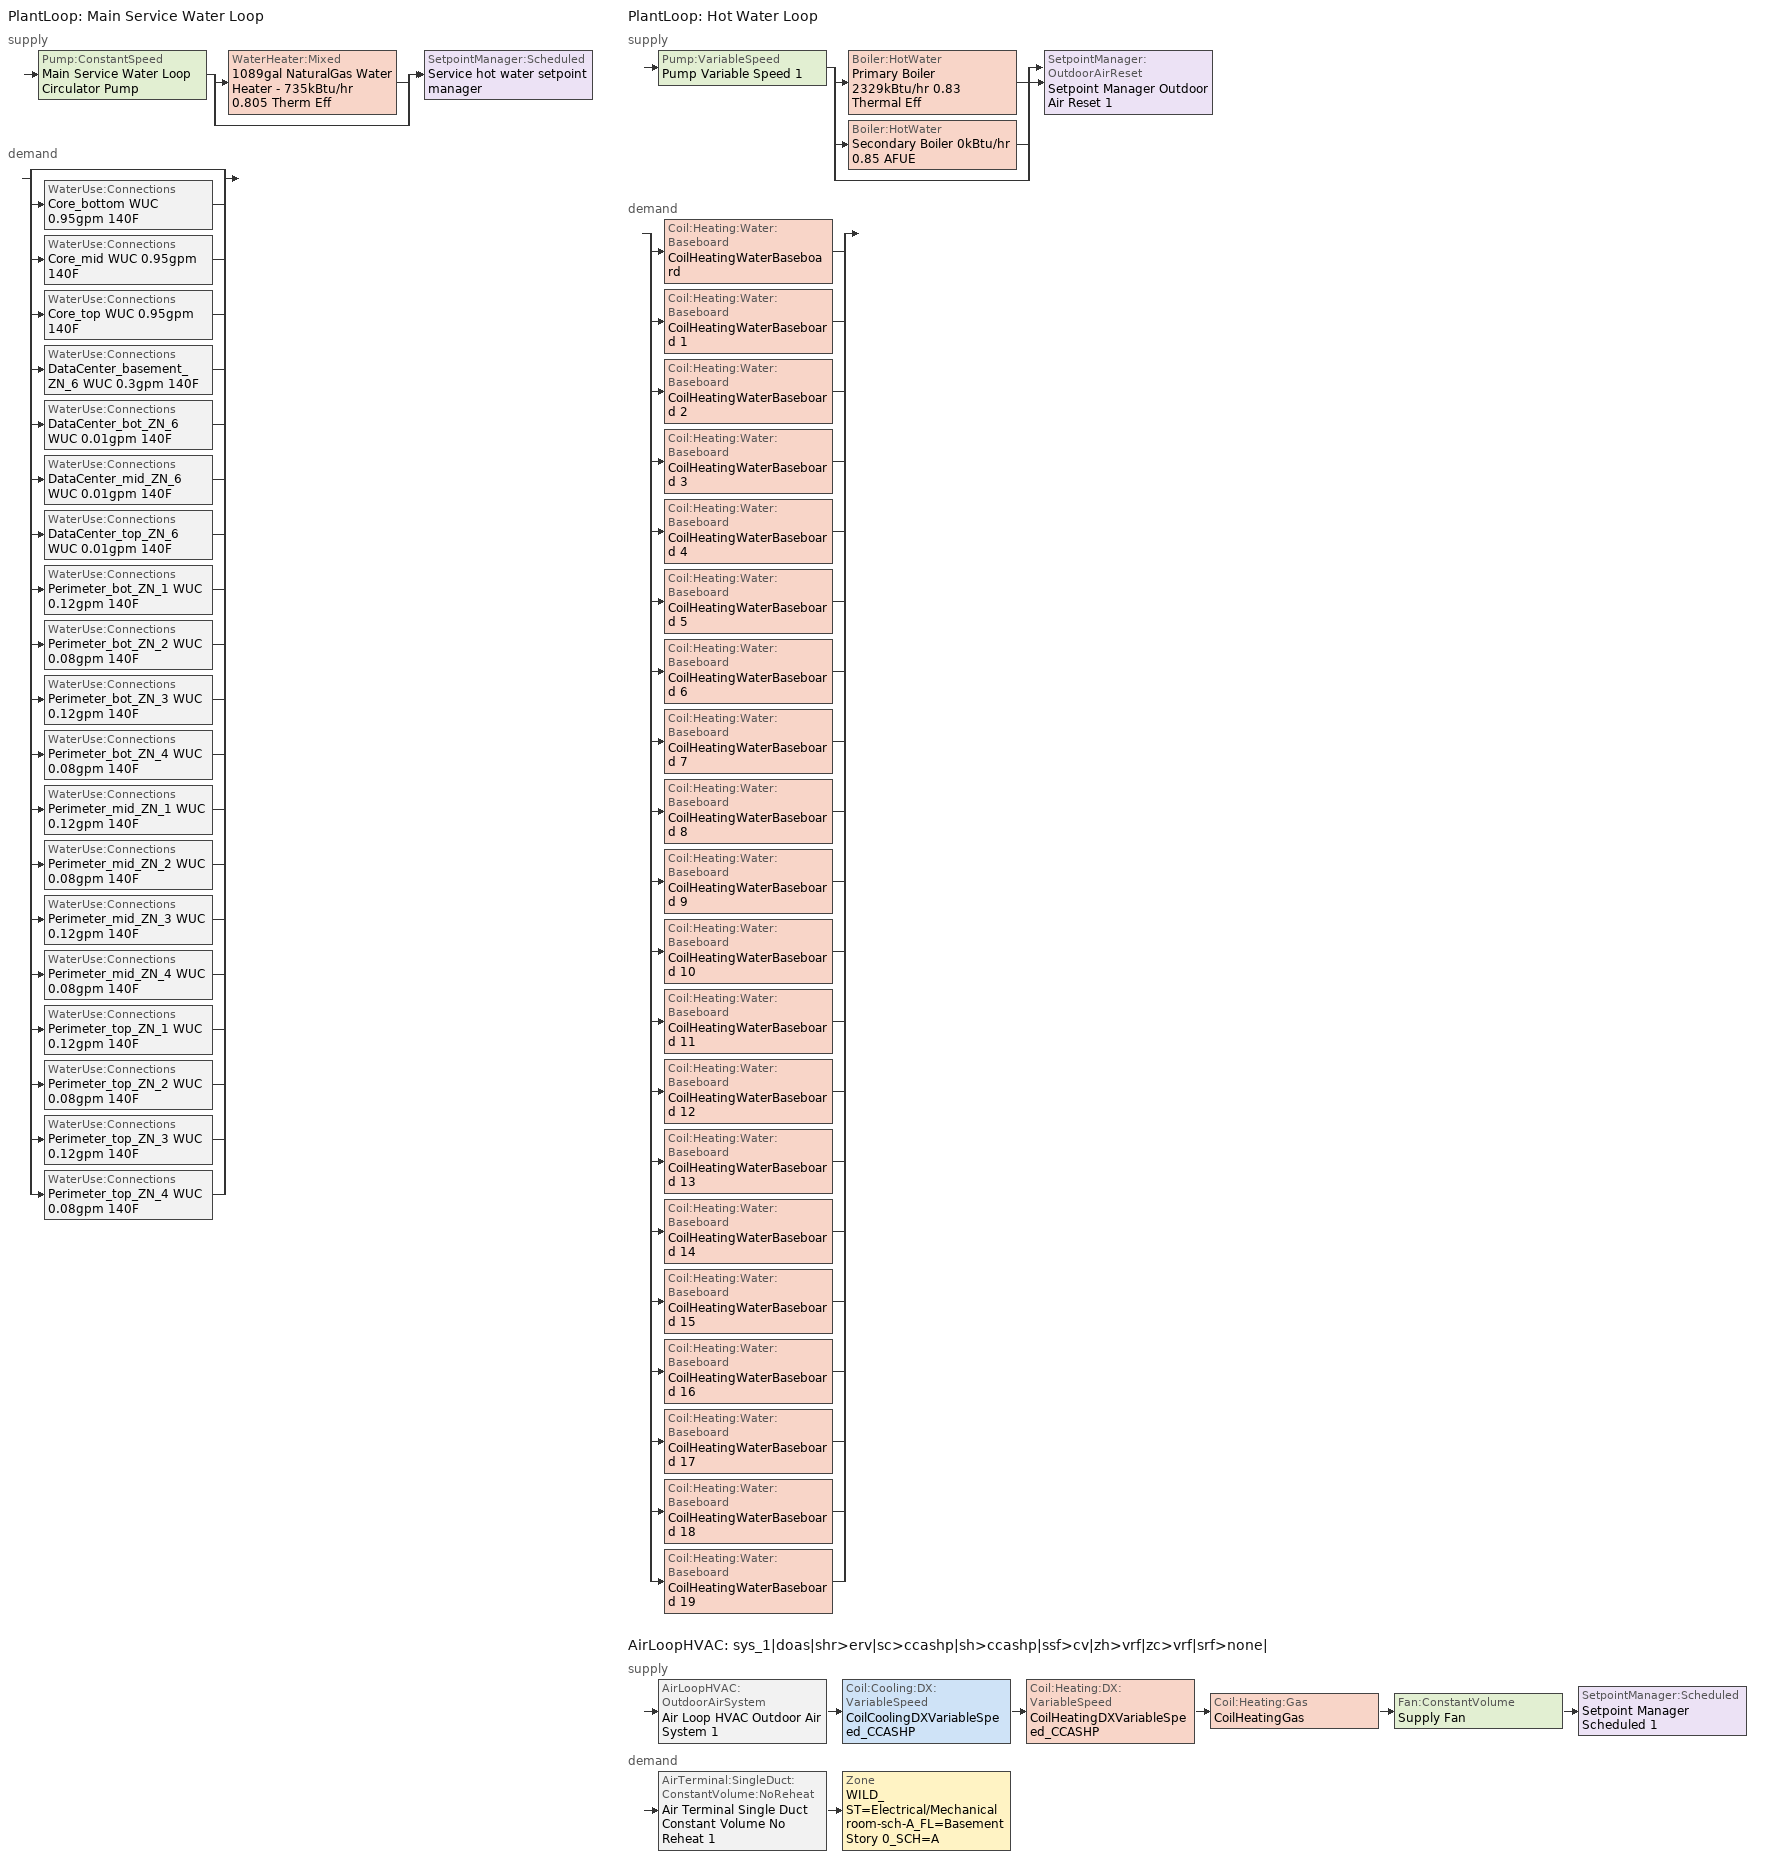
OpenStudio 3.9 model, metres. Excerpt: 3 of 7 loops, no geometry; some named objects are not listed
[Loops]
PlantLoop 'Main Service Water Loop'
 supply: Pump:ConstantSpeed 'Main Service Water Loop Circulator Pump' > split
  | WaterHeater:Mixed '1089gal NaturalGas Water Heater - 735kBtu/hr 0.805 Therm Eff'
  | bypass
  join > SetpointManager:Scheduled 'Service hot water setpoint manager'
 demand: split
  | bypass
  | WaterUse:Connections 'Core_bottom WUC 0.95gpm 140F'
  | WaterUse:Connections 'Core_mid WUC 0.95gpm 140F'
  | WaterUse:Connections 'Core_top WUC 0.95gpm 140F'
  | WaterUse:Connections 'DataCenter_basement_ZN_6 WUC 0.3gpm 140F'
  | WaterUse:Connections 'DataCenter_bot_ZN_6 WUC 0.01gpm 140F'
  | WaterUse:Connections 'DataCenter_mid_ZN_6 WUC 0.01gpm 140F'
  | WaterUse:Connections 'DataCenter_top_ZN_6 WUC 0.01gpm 140F'
  | WaterUse:Connections 'Perimeter_bot_ZN_1 WUC 0.12gpm 140F'
  | WaterUse:Connections 'Perimeter_bot_ZN_2 WUC 0.08gpm 140F'
  | WaterUse:Connections 'Perimeter_bot_ZN_3 WUC 0.12gpm 140F'
  | WaterUse:Connections 'Perimeter_bot_ZN_4 WUC 0.08gpm 140F'
  | WaterUse:Connections 'Perimeter_mid_ZN_1 WUC 0.12gpm 140F'
  | WaterUse:Connections 'Perimeter_mid_ZN_2 WUC 0.08gpm 140F'
  | WaterUse:Connections 'Perimeter_mid_ZN_3 WUC 0.12gpm 140F'
  | WaterUse:Connections 'Perimeter_mid_ZN_4 WUC 0.08gpm 140F'
  | WaterUse:Connections 'Perimeter_top_ZN_1 WUC 0.12gpm 140F'
  | WaterUse:Connections 'Perimeter_top_ZN_2 WUC 0.08gpm 140F'
  | WaterUse:Connections 'Perimeter_top_ZN_3 WUC 0.12gpm 140F'
  | WaterUse:Connections 'Perimeter_top_ZN_4 WUC 0.08gpm 140F'
PlantLoop 'Hot Water Loop'
 supply: Pump:VariableSpeed 'Pump Variable Speed 1' > split
  | Boiler:HotWater 'Primary Boiler 2329kBtu/hr 0.83 Thermal Eff'
  | Boiler:HotWater 'Secondary Boiler 0kBtu/hr 0.85 AFUE'
  | bypass
  join > SetpointManager:OutdoorAirReset 'Setpoint Manager Outdoor Air Reset 1'
 demand: split
  | Coil:Heating:Water:Baseboard 'CoilHeatingWaterBaseboard'
  | Coil:Heating:Water:Baseboard 'CoilHeatingWaterBaseboard 1'
  | Coil:Heating:Water:Baseboard 'CoilHeatingWaterBaseboard 2'
  | Coil:Heating:Water:Baseboard 'CoilHeatingWaterBaseboard 3'
  | Coil:Heating:Water:Baseboard 'CoilHeatingWaterBaseboard 4'
  | Coil:Heating:Water:Baseboard 'CoilHeatingWaterBaseboard 5'
  | Coil:Heating:Water:Baseboard 'CoilHeatingWaterBaseboard 6'
  | Coil:Heating:Water:Baseboard 'CoilHeatingWaterBaseboard 7'
  | Coil:Heating:Water:Baseboard 'CoilHeatingWaterBaseboard 8'
  | Coil:Heating:Water:Baseboard 'CoilHeatingWaterBaseboard 9'
  | Coil:Heating:Water:Baseboard 'CoilHeatingWaterBaseboard 10'
  | Coil:Heating:Water:Baseboard 'CoilHeatingWaterBaseboard 11'
  | Coil:Heating:Water:Baseboard 'CoilHeatingWaterBaseboard 12'
  | Coil:Heating:Water:Baseboard 'CoilHeatingWaterBaseboard 13'
  | Coil:Heating:Water:Baseboard 'CoilHeatingWaterBaseboard 14'
  | Coil:Heating:Water:Baseboard 'CoilHeatingWaterBaseboard 15'
  | Coil:Heating:Water:Baseboard 'CoilHeatingWaterBaseboard 16'
  | Coil:Heating:Water:Baseboard 'CoilHeatingWaterBaseboard 17'
  | Coil:Heating:Water:Baseboard 'CoilHeatingWaterBaseboard 18'
  | Coil:Heating:Water:Baseboard 'CoilHeatingWaterBaseboard 19'
AirLoopHVAC 'sys_1|doas|shr>erv|sc>ccashp|sh>ccashp|ssf>cv|zh>vrf|zc>vrf|srf>none|'
 supply: AirLoopHVAC:OutdoorAirSystem 'Air Loop HVAC Outdoor Air System 1' > Coil:Cooling:DX:VariableSpeed 'CoilCoolingDXVariableSpeed_CCASHP' > Coil:Heating:DX:VariableSpeed 'CoilHeatingDXVariableSpeed_CCASHP' > Coil:Heating:Gas 'CoilHeatingGas' > Fan:ConstantVolume 'Supply Fan' > SetpointManager:Scheduled 'Setpoint Manager Scheduled 1'
 demand: AirTerminal:SingleDuct:ConstantVolume:NoReheat 'Air Terminal Single Duct Constant Volume No Reheat 1' > Zone 'WILD_ST=Electrical/Mechanical room-sch-A_FL=Basement Story 0_SCH=A'
[Sizing:Zone]
WILD_ST=Electrical/Mechanical room-sch-A_FL=Basement Story 0_SCH=A: Zone Cooling Design Supply Air Temperature Input Method=TemperatureDifference; Zone Cooling Design Supply Air Temperature {C}=13; Zone Cooling Design Supply Air Temperature Difference {deltaC}=11; Zone Heating Design Supply Air Temperature Input Method=TemperatureDifference; Zone Heating Design Supply Air Temperature {C}=43; Zone Heating Design Supply Air Temperature Difference {deltaC}=21; Zone Cooling Design Supply Air Humidity Ratio {kg-H2O/kg-air}=0.0085; Zone Heating Design Supply Air Humidity Ratio {kg-H2O/kg-air}=0.008; Zone Heating Sizing Factor=1.3; Zone Cooling Sizing Factor=1.1; Cooling Design Air Flow Method=DesignDay; Heating Design Air Flow Method=DesignDay; Account for Dedicated Outdoor Air System=No; Dedicated Outdoor Air System Control Strategy=NeutralSupplyAir; Dedicated Outdoor Air Low Setpoint Temperature for Design {C}=autosize; Dedicated Outdoor Air High Setpoint Temperature for Design {C}=autosize; Zone Load Sizing Method=Sensible Load Only No Latent Load; Zone Latent Cooling Design Supply Air Humidity Ratio Input Method=HumidityRatioDifference; Zone Cooling Design Supply Air Humidity Ratio Difference {kgWater/kgDryAir}=0.005; Zone Latent Heating Design Supply Air Humidity Ratio Input Method=HumidityRatioDifference; Zone Humidification Design Supply Air Humidity Ratio Difference {kgWater/kgDryAir}=0.005; Sizing Option=Coincident
[Zone equipment]
WILD_ST=Electrical/Mechanical room-sch-A_FL=Basement Story 0_SCH=A: Air Terminal Single Duct Constant Volume No Reheat 1, ZoneHVACTerminalUnitVariableRefrigerantFlow, ZoneHVACBaseboardConvectiveWater
[PlantLoop] Glycol Concentration=0; Plant Loop Volume {m3}=Autocalculate; Load Distribution Scheme=Optimal
Name | Maximum Loop Temperature {C} | Minimum Loop Temperature {C} | Fluid Type
Main Service Water Loop | 60 | 51.6667
Hot Water Loop |  |  | Water
[Sizing:Plant] Loop Type=Heating; Sizing Option=NonCoincident; Zone Timesteps in Averaging Window=1; Coincident Sizing Factor Mode=None
Name | Design Loop Exit Temperature {C} | Loop Design Temperature Difference {deltaC}
Main Service Water Loop | 60 | 5
Hot Water Loop | 82 | 16
[SetpointManager:Scheduled] Control Variable=Temperature
Name | Schedule | Setpoint Node or NodeList
Service hot water setpoint manager | Service Water Loop Temp - 140F | Main Service Water Loop Supply Outlet Node
Setpoint Manager Scheduled 1 | Schedule Ruleset 3 | sys_1|doas|shr>erv|sc>ccashp|sh>ccashp|ssf>cv|zh>vrf|zc>vrf|srf>none| Supply Outlet Node
[Pump:ConstantSpeed]
Main Service Water Loop Circulator Pump: Rated Flow Rate {m3/s}=autosize; Rated Pump Head {Pa}=742176; Rated Power Consumption {W}=autosize; Motor Efficiency=0.865; Fraction of Motor Inefficiencies to Fluid Stream=0; Pump Control Type=Intermittent; Design Power Sizing Method=PowerPerFlowPerPressure; Design Electric Power per Unit Flow Rate {W/(m3/s)}=348701.1; Design Shaft Power per Unit Flow Rate per Unit Head {W-s/m3-Pa}=1.28205
[WaterHeater:Mixed]
1089gal NaturalGas Water Heater - 735kBtu/hr 0.805 Therm Eff: Tank Volume {m3}=4.12099; Setpoint Temperature Schedule=Service Water Loop Temp - 140F; Deadband Temperature Difference {deltaC}=2; Maximum Temperature Limit {C}=60; Heater Control Type=Cycle; Heater Maximum Capacity {W}=215321; Heater Fuel Type=NaturalGas; Heater Thermal Efficiency=0.804952; Part Load Factor Curve=SWH-EFFFPLR-NECB2011; Off Cycle Parasitic Fuel Consumption Rate {W}=249.012; Off Cycle Parasitic Fuel Type=NaturalGas; Off Cycle Parasitic Heat Fraction to Tank=0.8; On Cycle Parasitic Fuel Consumption Rate {W}=249.012; On Cycle Parasitic Fuel Type=NaturalGas; On Cycle Parasitic Heat Fraction to Tank=0; Ambient Temperature Indicator=Schedule; Ambient Temperature Schedule=Water Heater Ambient Temp Schedule 71.6F; Off Cycle Loss Coefficient to Ambient Temperature {W/K}=27.4182; On Cycle Loss Coefficient to Ambient Temperature {W/K}=27.4182; Use Side Effectiveness=1; Source Side Effectiveness=1; Use Side Design Flow Rate {m3/s}=autosize; Source Side Design Flow Rate {m3/s}=autosize; Indirect Water Heating Recovery Time {hr}=1.5; Source Side Flow Control Mode=IndirectHeatPrimarySetpoint
[WaterHeater:Sizing]
1089gal NaturalGas Water Heater - 735kBtu/hr 0.805 Therm Eff: Design Mode=PeakDraw; Time Storage Can Meet Peak Draw {hr}=0.538503; Time for Tank Recovery {hr}=0.5; Nominal Tank Volume for Autosizing Plant Connections {m3}=1
[WaterUse:Equipment:Definition] Target Temperature Schedule=Mixed Water At Faucet Temp - 140F; Sensible Fraction Schedule=Fraction Sensible - 0.2; Latent Fraction Schedule=Fraction Latent - 0.05
Name | Peak Flow Rate {m3/s}
Core_bottom 0.95gpm 140F; Core_mid 0.95gpm 140F; Core_top 0.95gpm 140F | 5.96587e-05
Datacenter_basement_zn_6 0.3gpm 140F | 1.87304e-05
Datacenter_bot_zn_6 0.01gpm 140F; Datacenter_mid_zn_6 0.01gpm 140F; Datacenter_top_zn_6 0.01gpm 140F | 8.65266e-07
Perimeter_bot_zn_1 0.12gpm 140F; Perimeter_mid_zn_1 0.12gpm 140F; Perimeter_top_zn_1 0.12gpm 140F | 7.4909e-06
Perimeter_bot_zn_2 0.08gpm 140F; Perimeter_bot_zn_4 0.08gpm 140F; Perimeter_mid_zn_2 0.08gpm 140F; Perimeter_mid_zn_4 0.08gpm 140F; Perimeter_top_zn_2 0.08gpm 140F; Perimeter_top_zn_4 0.08gpm 140F | 4.82732e-06
Perimeter_bot_zn_3 0.12gpm 140F; Perimeter_mid_zn_3 0.12gpm 140F; Perimeter_top_zn_3 0.12gpm 140F | 7.49074e-06
[WaterUse:Equipment] Flow Rate Fraction Schedule=NECB-A-Service Water Heating
Name | Water Use Equipment Definition | Space
Core_bottom Service Water Use 0.95gpm 140F | Core_bottom 0.95gpm 140F | Core_bottom
Core_mid Service Water Use 0.95gpm 140F | Core_mid 0.95gpm 140F | Core_mid
Core_top Service Water Use 0.95gpm 140F | Core_top 0.95gpm 140F | Core_top
DataCenter_basement_ZN_6 Service Water Use 0.3gpm 140F | Datacenter_basement_zn_6 0.3gpm 140F | DataCenter_basement_ZN_6
DataCenter_bot_ZN_6 Service Water Use 0.01gpm 140F | Datacenter_bot_zn_6 0.01gpm 140F | DataCenter_bot_ZN_6
DataCenter_mid_ZN_6 Service Water Use 0.01gpm 140F | Datacenter_mid_zn_6 0.01gpm 140F | DataCenter_mid_ZN_6
DataCenter_top_ZN_6 Service Water Use 0.01gpm 140F | Datacenter_top_zn_6 0.01gpm 140F | DataCenter_top_ZN_6
Perimeter_bot_ZN_1 Service Water Use 0.12gpm 140F | Perimeter_bot_zn_1 0.12gpm 140F | Perimeter_bot_ZN_1
Perimeter_bot_ZN_2 Service Water Use 0.08gpm 140F | Perimeter_bot_zn_2 0.08gpm 140F | Perimeter_bot_ZN_2
Perimeter_bot_ZN_3 Service Water Use 0.12gpm 140F | Perimeter_bot_zn_3 0.12gpm 140F | Perimeter_bot_ZN_3
Perimeter_bot_ZN_4 Service Water Use 0.08gpm 140F | Perimeter_bot_zn_4 0.08gpm 140F | Perimeter_bot_ZN_4
Perimeter_mid_ZN_1 Service Water Use 0.12gpm 140F | Perimeter_mid_zn_1 0.12gpm 140F | Perimeter_mid_ZN_1
Perimeter_mid_ZN_2 Service Water Use 0.08gpm 140F | Perimeter_mid_zn_2 0.08gpm 140F | Perimeter_mid_ZN_2
Perimeter_mid_ZN_3 Service Water Use 0.12gpm 140F | Perimeter_mid_zn_3 0.12gpm 140F | Perimeter_mid_ZN_3
Perimeter_mid_ZN_4 Service Water Use 0.08gpm 140F | Perimeter_mid_zn_4 0.08gpm 140F | Perimeter_mid_ZN_4
Perimeter_top_ZN_1 Service Water Use 0.12gpm 140F | Perimeter_top_zn_1 0.12gpm 140F | Perimeter_top_ZN_1
Perimeter_top_ZN_2 Service Water Use 0.08gpm 140F | Perimeter_top_zn_2 0.08gpm 140F | Perimeter_top_ZN_2
Perimeter_top_ZN_3 Service Water Use 0.12gpm 140F | Perimeter_top_zn_3 0.12gpm 140F | Perimeter_top_ZN_3
Perimeter_top_ZN_4 Service Water Use 0.08gpm 140F | Perimeter_top_zn_4 0.08gpm 140F | Perimeter_top_ZN_4
[WaterUse:Connections] Drain Water Heat Exchanger Type=None; Drain Water Heat Exchanger Destination=Plant
Name | Water Use Equipment Name 1
Core_bottom WUC 0.95gpm 140F | Core_bottom Service Water Use 0.95gpm 140F
Core_mid WUC 0.95gpm 140F | Core_mid Service Water Use 0.95gpm 140F
Core_top WUC 0.95gpm 140F | Core_top Service Water Use 0.95gpm 140F
DataCenter_basement_ZN_6 WUC 0.3gpm 140F | DataCenter_basement_ZN_6 Service Water Use 0.3gpm 140F
DataCenter_bot_ZN_6 WUC 0.01gpm 140F | DataCenter_bot_ZN_6 Service Water Use 0.01gpm 140F
DataCenter_mid_ZN_6 WUC 0.01gpm 140F | DataCenter_mid_ZN_6 Service Water Use 0.01gpm 140F
DataCenter_top_ZN_6 WUC 0.01gpm 140F | DataCenter_top_ZN_6 Service Water Use 0.01gpm 140F
Perimeter_bot_ZN_1 WUC 0.12gpm 140F | Perimeter_bot_ZN_1 Service Water Use 0.12gpm 140F
Perimeter_bot_ZN_2 WUC 0.08gpm 140F | Perimeter_bot_ZN_2 Service Water Use 0.08gpm 140F
Perimeter_bot_ZN_3 WUC 0.12gpm 140F | Perimeter_bot_ZN_3 Service Water Use 0.12gpm 140F
Perimeter_bot_ZN_4 WUC 0.08gpm 140F | Perimeter_bot_ZN_4 Service Water Use 0.08gpm 140F
Perimeter_mid_ZN_1 WUC 0.12gpm 140F | Perimeter_mid_ZN_1 Service Water Use 0.12gpm 140F
Perimeter_mid_ZN_2 WUC 0.08gpm 140F | Perimeter_mid_ZN_2 Service Water Use 0.08gpm 140F
Perimeter_mid_ZN_3 WUC 0.12gpm 140F | Perimeter_mid_ZN_3 Service Water Use 0.12gpm 140F
Perimeter_mid_ZN_4 WUC 0.08gpm 140F | Perimeter_mid_ZN_4 Service Water Use 0.08gpm 140F
Perimeter_top_ZN_1 WUC 0.12gpm 140F | Perimeter_top_ZN_1 Service Water Use 0.12gpm 140F
Perimeter_top_ZN_2 WUC 0.08gpm 140F | Perimeter_top_ZN_2 Service Water Use 0.08gpm 140F
Perimeter_top_ZN_3 WUC 0.12gpm 140F | Perimeter_top_ZN_3 Service Water Use 0.12gpm 140F
Perimeter_top_ZN_4 WUC 0.08gpm 140F | Perimeter_top_ZN_4 Service Water Use 0.08gpm 140F
[Pump:VariableSpeed]
Pump Variable Speed 1: Rated Pump Head {Pa}=210100; Motor Efficiency=0.895; Pump Control Type=Intermittent; Skin Loss Radiative Fraction=0.5; Design Power Sizing Method=PowerPerFlowPerPressure; Design Electric Power per Unit Flow Rate {W/(m3/s)}=348701.1; Design Shaft Power per Unit Flow Rate per Unit Head {W-s/m3-Pa}=1.28205; Design Minimum Flow Rate Fraction=0
[Boiler:HotWater] Fuel Type=NaturalGas; Normalized Boiler Efficiency Curve=BOILER-EFFFPLR-NECB2011; Water Outlet Upper Temperature Limit {C}=99; On Cycle Parasitic Electric Load {W}=0; Off Cycle Parasitic Fuel Load {W}=0; Sizing Factor=1
Name | Nominal Capacity {W} | Nominal Thermal Efficiency | Minimum Part Load Ratio | Boiler Flow Mode
Primary Boiler 2329kBtu/hr 0.83 Thermal Eff | 682459 | 0.83 | 0.25 | LeavingSetpointModulated
Secondary Boiler 0kBtu/hr 0.85 AFUE | 0.001 | 0.85 |  | ConstantFlow
[SetpointManager:OutdoorAirReset]
Setpoint Manager Outdoor Air Reset 1: Control Variable=Temperature; Setpoint at Outdoor Low Temperature {C}=82; Outdoor Low Temperature {C}=-16; Setpoint at Outdoor High Temperature {C}=60; Outdoor High Temperature {C}=0; Setpoint Node or NodeList=Hot Water Loop Supply Outlet Node
[AirLoopHVAC]
sys_1|doas|shr>erv|sc>ccashp|sh>ccashp|ssf>cv|zh>vrf|zc>vrf|srf>none|: Availability Schedule=sys_1|doas|shr>none|sc>ccashp|sh>ccashp|ssf>cv|zh>vrf|zc>vrf|srf>none| Occ Sch; Design Supply Air Flow Rate {m3/s}=autosize; Design Return Air Flow Fraction of Supply Air Flow=1
[Sizing:System]
sys_1|doas|shr>erv|sc>ccashp|sh>ccashp|ssf>cv|zh>vrf|zc>vrf|srf>none|: Type of Load to Size On=VentilationRequirement; Central Heating Maximum System Air Flow Ratio=1; Preheat Design Temperature {C}=7; Preheat Design Humidity Ratio {kg-H2O/kg-Air}=0.008; Precool Design Temperature {C}=13; Precool Design Humidity Ratio {kg-H2O/kg-Air}=0.008; Central Cooling Design Supply Air Temperature {C}=13; Central Heating Design Supply Air Temperature {C}=22; Sizing Option=NonCoincident; 100% Outdoor Air in Cooling=Yes; 100% Outdoor Air in Heating=Yes; Central Cooling Design Supply Air Humidity Ratio {kg-H2O/kg-Air}=0.0085; Central Heating Design Supply Air Humidity Ratio {kg-H2O/kg-Air}=0.008; Cooling Design Air Flow Method=DesignDay; Cooling Design Air Flow Rate {m3/s}=0; Heating Design Air Flow Method=DesignDay; Heating Design Air Flow Rate {m3/s}=0; System Outdoor Air Method=ZoneSum; Zone Maximum Outdoor Air Fraction=1; Cooling Supply Air Flow Rate Per Floor Area {m3/s-m2}=0.00996765; Cooling Fraction of Autosized Cooling Supply Air Flow Rate=1; Cooling Supply Air Flow Rate Per Unit Cooling Capacity {m3/s-W}=3.94755e-05; Heating Supply Air Flow Rate Per Floor Area {m3/s-m2}=0.00996765; Heating Fraction of Autosized Heating Supply Air Flow Rate=1; Heating Fraction of Autosized Cooling Supply Air Flow Rate=1; Heating Supply Air Flow Rate Per Unit Heating Capacity {m3/s-W}=3.15882e-05; Cooling Design Capacity Method=CoolingDesignCapacity; Cooling Design Capacity {W}=autosize; Cooling Design Capacity Per Floor Area {W/m2}=234.7; Fraction of Autosized Cooling Design Capacity=1; Heating Design Capacity Method=HeatingDesignCapacity; Heating Design Capacity {W}=autosize; Heating Design Capacity Per Floor Area {W/m2}=157; Fraction of Autosized Heating Design Capacity=1; Central Cooling Capacity Control Method=OnOff; Occupant Diversity=autosize
[Fan:ConstantVolume]
Supply Fan: Availability Schedule=Always On Discrete; Fan Total Efficiency=0.39975; Pressure Rise {Pa}=640; Maximum Flow Rate {m3/s}=AutoSize; Motor Efficiency=0.615
[Coil:Heating:DX:VariableSpeed]
CoilHeatingDXVariableSpeed_CCASHP: Nominal Speed Level=1; Rated Heating Capacity At Selected Nominal Speed Level {W}=18639.9; Rated Air Flow Rate At Selected Nominal Speed Level {m3/s}=autosize; Energy Part Load Fraction Curve=Mitsubishi Hyper Heating VRF Outdoor Unit HPLFFPLR curve; Defrost Energy Input Ratio Function of Temperature Curve=Mitsubishi Hyper Heating VRF Outdoor Unit Defrost HEIRFT curve; Minimum Outdoor Dry-Bulb Temperature for Compressor Operation {C}=-25; Maximum Outdoor Dry-Bulb Temperature for Defrost Operation {C}=5; Crankcase Heater Capacity {W}=1e-06; Maximum Outdoor Dry-Bulb Temperature for Crankcase Heater Operation {C}=10; Defrost Strategy=ReverseCycle; Defrost Control=OnDemand; Defrost Time Period Fraction=0.166667; Resistive Defrost Heater Capacity {W}=autosize
[Coil:Heating:Gas]
CoilHeatingGas: Availability Schedule=Always On Discrete; Gas Burner Efficiency=0.924; Nominal Capacity {W}=AutoSize; On Cycle Parasitic Electric Load {W}=0; Part Load Fraction Correlation Curve=FURNACE-EFFPLR-NECB2011; Off Cycle Parasitic Gas Load {W}=0
[Coil:Cooling:DX:VariableSpeed]
CoilCoolingDXVariableSpeed_CCASHP: Nominal Speed Level=1; Gross Rated Total Cooling Capacity At Selected Nominal Speed Level {W}=18639.9; Rated Air Flow Rate At Selected Nominal Speed Level {m3/s}=autosize; Nominal Time for Condensate to Begin Leaving the Coil {s}=0; Initial Moisture Evaporation Rate Divided by Steady-State AC Latent Capacity=0; Maximum Cycling Rate {cycles/hr}=2.5; Latent Capacity Time Constant {s}=60; Fan Delay Time {s}=60; Energy Part Load Fraction Curve=Mitsubishi Hyper Heating VRF Outdoor Unit CPLFFPLR curve; Condenser Type=AirCooled; Evaporative Condenser Pump Rated Power Consumption {W}=0; Crankcase Heater Capacity {W}=1e-06; Maximum Outdoor Dry-Bulb Temperature for Crankcase Heater Operation {C}=10; Minimum Outdoor Dry-Bulb Temperature for Compressor Operation {C}=-25; Basin Heater Capacity {W/K}=0; Basin Heater Setpoint Temperature {C}=2
[Controller:OutdoorAir]
Controller Outdoor Air 1: Minimum Outdoor Air Flow Rate {m3/s}=autosize; Maximum Outdoor Air Flow Rate {m3/s}=Autosize; Economizer Control Type=NoEconomizer; Economizer Control Action Type=ModulateFlow; Economizer Maximum Limit Dry-Bulb Temperature {C}=28; Economizer Maximum Limit Enthalpy {J/kg}=64000; Economizer Minimum Limit Dry-Bulb Temperature {C}=-100; Lockout Type=NoLockout; Minimum Limit Type=FixedMinimum; Minimum Outdoor Air Schedule=sys_1|doas|shr>none|sc>ccashp|sh>ccashp|ssf>cv|zh>vrf|zc>vrf|srf>none| Occ Sch; Controller Mechanical Ventilation=Controller Mechanical Ventilation 1; High Humidity Control=No; High Humidity Outdoor Air Flow Ratio=1; Control High Indoor Humidity Based on Outdoor Humidity Ratio=Yes; Heat Recovery Bypass Control Type=BypassWhenWithinEconomizerLimits; Economizer Operation Staging=InterlockedWithMechanicalCooling
[Controller:MechanicalVentilation]
Controller Mechanical Ventilation 1: Availability Schedule=Always On Discrete
[AirLoopHVAC:OutdoorAirSystem]
Air Loop HVAC Outdoor Air System 1: Controller=Controller Outdoor Air 1
[AirTerminal:SingleDuct:ConstantVolume:NoReheat]
Air Terminal Single Duct Constant Volume No Reheat 1: Availability Schedule=Always On Discrete; Maximum Air Flow Rate {m3/s}=AutoSize
[Coil:Cooling:DX:VariableRefrigerantFlow]
CoilCoolingDXVariableRefrigerantFlow: Availability Schedule=Always On Discrete; Rated Total Cooling Capacity {W}=autosize; Rated Sensible Heat Ratio=autosize; Rated Air Flow Rate {m3/s}=autosize; Cooling Capacity Ratio Modifier Function of Temperature Curve=VRFTUCoolCapFT; Cooling Capacity Modifier Curve Function of Flow Fraction=VRFACCoolCapFFF
[Coil:Heating:DX:VariableRefrigerantFlow]
CoilHeatingDXVariableRefrigerantFlow: Availability Schedule=Always On Discrete; Rated Total Heating Capacity {W}=autosize; Rated Air Flow Rate {m3/s}=autosize; Heating Capacity Ratio Modifier Function of Temperature Curve=Coil Heating DX Variable Refrigerant Flow 1 VRFTUHeatCAPFT; Heating Capacity Modifier Function of Flow Fraction Curve=Coil Heating DX Variable Refrigerant Flow 1 VRFACCoolCapFFF
[Fan:OnOff]
FanOnOff: Availability Schedule=Always On Discrete; Fan Total Efficiency=0.39975; Pressure Rise {Pa}=36.8769; Maximum Flow Rate {m3/s}=autosize; Motor Efficiency=0.615; Motor In Airstream Fraction=1; Fan Power Ratio Function of Speed Ratio Curve=Fan On Off Power Curve; Fan Efficiency Ratio Function of Speed Ratio Curve=Fan On Off Efficiency Curve
[ZoneHVAC:TerminalUnit:VariableRefrigerantFlow]
ZoneHVACTerminalUnitVariableRefrigerantFlow: Terminal Unit Availability schedule=Always On Discrete; Supply Air Flow Rate During Cooling Operation {m3/s}=autosize; Supply Air Flow Rate When No Cooling is Needed {m3/s}=autosize; Supply Air Flow Rate During Heating Operation {m3/s}=autosize; Supply Air Flow Rate When No Heating is Needed {m3/s}=autosize; Outdoor Air Flow Rate During Cooling Operation {m3/s}=1e-06; Outdoor Air Flow Rate During Heating Operation {m3/s}=1e-06; Outdoor Air Flow Rate When No Cooling or Heating is Needed {m3/s}=1e-06; Supply Air Fan Operating Mode Schedule=Always Off Discrete; Supply Air Fan Placement=DrawThrough; Supply Air Fan=FanOnOff; Cooling Coil=CoilCoolingDXVariableRefrigerantFlow; Heating Coil=CoilHeatingDXVariableRefrigerantFlow; Zone Terminal Unit On Parasitic Electric Energy Use {W}=1e-06; Zone Terminal Unit Off Parasitic Electric Energy Use {W}=1e-06; Rated Total Heating Capacity Sizing Ratio {W/W}=1; Maximum Supply Air Temperature from Supplemental Heater {C}=Autosize; Maximum Outdoor Dry-Bulb Temperature for Supplemental Heater Operation {C}=21
[Coil:Heating:Water:Baseboard] Heating Design Capacity Method=HeatingDesignCapacity; Heating Design Capacity {W}=autosize; Heating Design Capacity Per Floor Area {W/m2}=0; Fraction of Autosized Heating Design Capacity=0.8
CoilHeatingWaterBaseboard; CoilHeatingWaterBaseboard 1; CoilHeatingWaterBaseboard 2; CoilHeatingWaterBaseboard 3; CoilHeatingWaterBaseboard 4; CoilHeatingWaterBaseboard 5; CoilHeatingWaterBaseboard 6; CoilHeatingWaterBaseboard 7; CoilHeatingWaterBaseboard 8; CoilHeatingWaterBaseboard 9; CoilHeatingWaterBaseboard 10; CoilHeatingWaterBaseboard 11; CoilHeatingWaterBaseboard 12; CoilHeatingWaterBaseboard 13; CoilHeatingWaterBaseboard 14; CoilHeatingWaterBaseboard 15; CoilHeatingWaterBaseboard 16; CoilHeatingWaterBaseboard 17; CoilHeatingWaterBaseboard 18; CoilHeatingWaterBaseboard 19
[ZoneHVAC:Baseboard:Convective:Water] Availability Schedule=Always On Discrete
Name | Heating Coil
ZoneHVACBaseboardConvectiveWater | CoilHeatingWaterBaseboard
ZoneHVACBaseboardConvectiveWater 1 | CoilHeatingWaterBaseboard 1
ZoneHVACBaseboardConvectiveWater 2 | CoilHeatingWaterBaseboard 2
ZoneHVACBaseboardConvectiveWater 3 | CoilHeatingWaterBaseboard 3
ZoneHVACBaseboardConvectiveWater 4 | CoilHeatingWaterBaseboard 4
ZoneHVACBaseboardConvectiveWater 5 | CoilHeatingWaterBaseboard 5
ZoneHVACBaseboardConvectiveWater 6 | CoilHeatingWaterBaseboard 6
ZoneHVACBaseboardConvectiveWater 7 | CoilHeatingWaterBaseboard 7
ZoneHVACBaseboardConvectiveWater 8 | CoilHeatingWaterBaseboard 8
ZoneHVACBaseboardConvectiveWater 9 | CoilHeatingWaterBaseboard 9
ZoneHVACBaseboardConvectiveWater 10 | CoilHeatingWaterBaseboard 10
ZoneHVACBaseboardConvectiveWater 11 | CoilHeatingWaterBaseboard 11
ZoneHVACBaseboardConvectiveWater 12 | CoilHeatingWaterBaseboard 12
ZoneHVACBaseboardConvectiveWater 13 | CoilHeatingWaterBaseboard 13
ZoneHVACBaseboardConvectiveWater 14 | CoilHeatingWaterBaseboard 14
ZoneHVACBaseboardConvectiveWater 15 | CoilHeatingWaterBaseboard 15
ZoneHVACBaseboardConvectiveWater 16 | CoilHeatingWaterBaseboard 16
ZoneHVACBaseboardConvectiveWater 17 | CoilHeatingWaterBaseboard 17
ZoneHVACBaseboardConvectiveWater 18 | CoilHeatingWaterBaseboard 18
ZoneHVACBaseboardConvectiveWater 19 | CoilHeatingWaterBaseboard 19
[EnergyManagementSystem:ProgramCallingManager]
ems_sys_1_doas_shr_none_sc_ccashp_sh_ccashp_ssf_cv_zh_vrf_zc_vrf_srf_none__3_OptimumStartCallingManager0: BeginTimestepBeforePredictor; ems_sys_1_doas_shr_none_sc_ccashp_sh_ccashp_ssf_cv_zh_vrf_zc_vrf_srf_none__3_OptimumStartProg0
[Schedule:Ruleset]
Service Water Loop Temp - 140F: Default Day Schedule=Service Water Loop Temp - 140F Default
Water Heater Ambient Temp Schedule 71.6F: Default Day Schedule=Water Heater Ambient Temp Schedule 71.6F Default
NECB-A-Service Water Heating: Default Day Schedule=NECB-A-Service Water Heating Default
Fraction Sensible - 0.2: Default Day Schedule=Fraction Sensible - 0.2 Default
Fraction Latent - 0.05: Default Day Schedule=Fraction Latent - 0.05 Default
Mixed Water At Faucet Temp - 140F: Default Day Schedule=Mixed Water At Faucet Temp - 140F Default
Schedule Ruleset 3: Default Day Schedule=Schedule Day 7
sys_1|doas|shr>none|sc>ccashp|sh>ccashp|ssf>cv|zh>vrf|zc>vrf|srf>none| Occ Sch: Default Day Schedule=sys_1|doas|shr>none|sc>ccashp|sh>ccashp|ssf>cv|zh>vrf|zc>vrf|srf>none| Occ Sch Default; Summer Design Day Schedule=sys_1|doas|shr>none|sc>ccashp|sh>ccashp|ssf>cv|zh>vrf|zc>vrf|srf>none| Occ Sch Summer Design Day; Winter Design Day Schedule=sys_1|doas|shr>none|sc>ccashp|sh>ccashp|ssf>cv|zh>vrf|zc>vrf|srf>none| Occ Sch Winter Design Day
[Schedule:Day]
Service Water Loop Temp - 140F Default; Mixed Water At Faucet Temp - 140F Default: 24, 0, 60
Water Heater Ambient Temp Schedule 71.6F Default: 24, 0, 22
NECB-A-Service Water Heating Default; NECB-A-Service Water Heating Default|Wkdy Day: No, 7, 0, 0.05, 8, 0, 0.1, 10, 0, 0.5, 16, 0, 0.9, 17, 0, 0.7, 18, 0, 0.5, 19, 0, 0.3, 22, 0, 0.2, 24, 0, 0.05
NECB-A-Service Water Heating Sat Day; NECB-A-Service Water Heating Sun|Hol Day: No, 24, 0, 0.05
Fraction Sensible - 0.2 Default: 24, 0, 0.2
Fraction Latent - 0.05 Default: 24, 0, 0.05
Schedule Day 7: 24, 0, 20
sys_1|doas|shr>none|sc>ccashp|sh>ccashp|ssf>cv|zh>vrf|zc>vrf|srf>none| Occ Sch Default: 8, 0, 0, 19, 0, 1, 24, 0, 0
sys_1|doas|shr>none|sc>ccashp|sh>ccashp|ssf>cv|zh>vrf|zc>vrf|srf>none| Occ Sch Winter Design Day; sys_1|doas|shr>none|sc>ccashp|sh>ccashp|ssf>cv|zh>vrf|zc>vrf|srf>none| Occ Sch Summer Design Day: 24, 0, 1
Schedule Day 12; Schedule Day 13: 24, 0, 0
[Schedule:Rule] Date Specification Type=DateRange; Start Month=1; End Month=12
Name | Schedule Ruleset | Rule Order | Day Schedule | Apply Monday | Apply Tuesday | Apply Wednesday | Apply Thursday | Apply Friday | Start Day | End Day | Apply Saturday | Apply Sunday
Schedule Rule 20 | NECB-A-Service Water Heating | 2 | NECB-A-Service Water Heating Default|Wkdy Day | Yes | Yes | Yes | Yes | Yes | 1 | 31
Schedule Rule 21 | NECB-A-Service Water Heating | 1 | NECB-A-Service Water Heating Sat Day |  |  |  |  |  | 1 | 31 | Yes
Schedule Rule 22 | NECB-A-Service Water Heating | 0 | NECB-A-Service Water Heating Sun|Hol Day |  |  |  |  |  | 1 | 31 |  | Yes
Schedule Rule 23 | sys_1|doas|shr>none|sc>ccashp|sh>ccashp|ssf>cv|zh>vrf|zc>vrf|srf>none| Occ Sch | 1 | Schedule Day 12 |  |  |  |  |  | 7 | 30 | Yes
Schedule Rule 24 | sys_1|doas|shr>none|sc>ccashp|sh>ccashp|ssf>cv|zh>vrf|zc>vrf|srf>none| Occ Sch | 0 | Schedule Day 13 |  |  |  |  |  | 1 | 31 |  | Yes
[Schedule:Constant]
Name | Value
Always On Discrete | 1
Always Off Discrete | 0
[Curve:Biquadratic]
Name | Coefficient1 Constant | Coefficient2 x | Coefficient3 x**2 | Coefficient4 y | Coefficient5 y**2 | Coefficient6 x*y | Minimum Value of x | Maximum Value of x | Minimum Value of y | Maximum Value of y | Minimum Curve Output | Maximum Curve Output
VRFTUCoolCapFT | 0.0585884 | 0.0587397 | -0.000210275 | 0.010937 | -0.000121955 | -0.000524662 | 15 | 23.89 | 20 | 43.33 | 0.8083 | 1.2583
Coil Heating DX Variable Refrigerant Flow 1 VRFTUHeatCAPFT | 0.375444 | 0.0668191 | -0.00194171 | 0.0442618 | -0.000400958 | -0.00148198 | 21.11 | 27.22 | -15 | 18.33 | 0.6074 | 1
[Curve:Cubic] Minimum Value of x=0; Maximum Value of x=1
Name | Coefficient1 Constant | Coefficient2 x | Coefficient3 x**2 | Coefficient4 x**3
Fan On Off Efficiency Curve | 1 | 0 | 0 | 0
BOILER-EFFFPLR-NECB2011 | 0.3831 | 2.0567 | -2.6469 | 1.2148
SWH-EFFFPLR-NECB2011 | 0.7576 | 1.0071 | -1.4443 | 0.6844
FURNACE-EFFPLR-NECB2011 | 0.722 | 0.8211 | -1.0396 | 0.5
[Table:Lookup]
Mitsubishi Hyper Heating VRF Outdoor Unit Defrost HEIRFT curve: None, 1, Dimensionless, 1, 1, 1, 1, 1, 1, 1, 1, 1, 1, 1, 1, 1, 1, 1, 1, 1, 1, 1, 1, 1, 1
Mitsubishi Hyper Heating VRF Outdoor Unit CPLFFPLR curve: None, 1, Dimensionless, 0, 0, 0, 0, 0, 0, 0, 0, 0, 0
Mitsubishi Hyper Heating VRF Outdoor Unit HPLFFPLR curve: None, 1, Dimensionless, 0, 0, 0, 0, 0, 0, 0, 0, 0
[Curve:Quadratic] Coefficient1 Constant=0.8; Coefficient2 x=0.2; Coefficient3 x**2=0; Minimum Value of x=0.5; Maximum Value of x=1.5
VRFACCoolCapFFF; Coil Heating DX Variable Refrigerant Flow 1 VRFACCoolCapFFF
[Curve:Exponent]
Fan On Off Power Curve: Coefficient1 Constant=1; Coefficient2 Constant=0; Coefficient3 Constant=0; Minimum Value of x=0; Maximum Value of x=1
